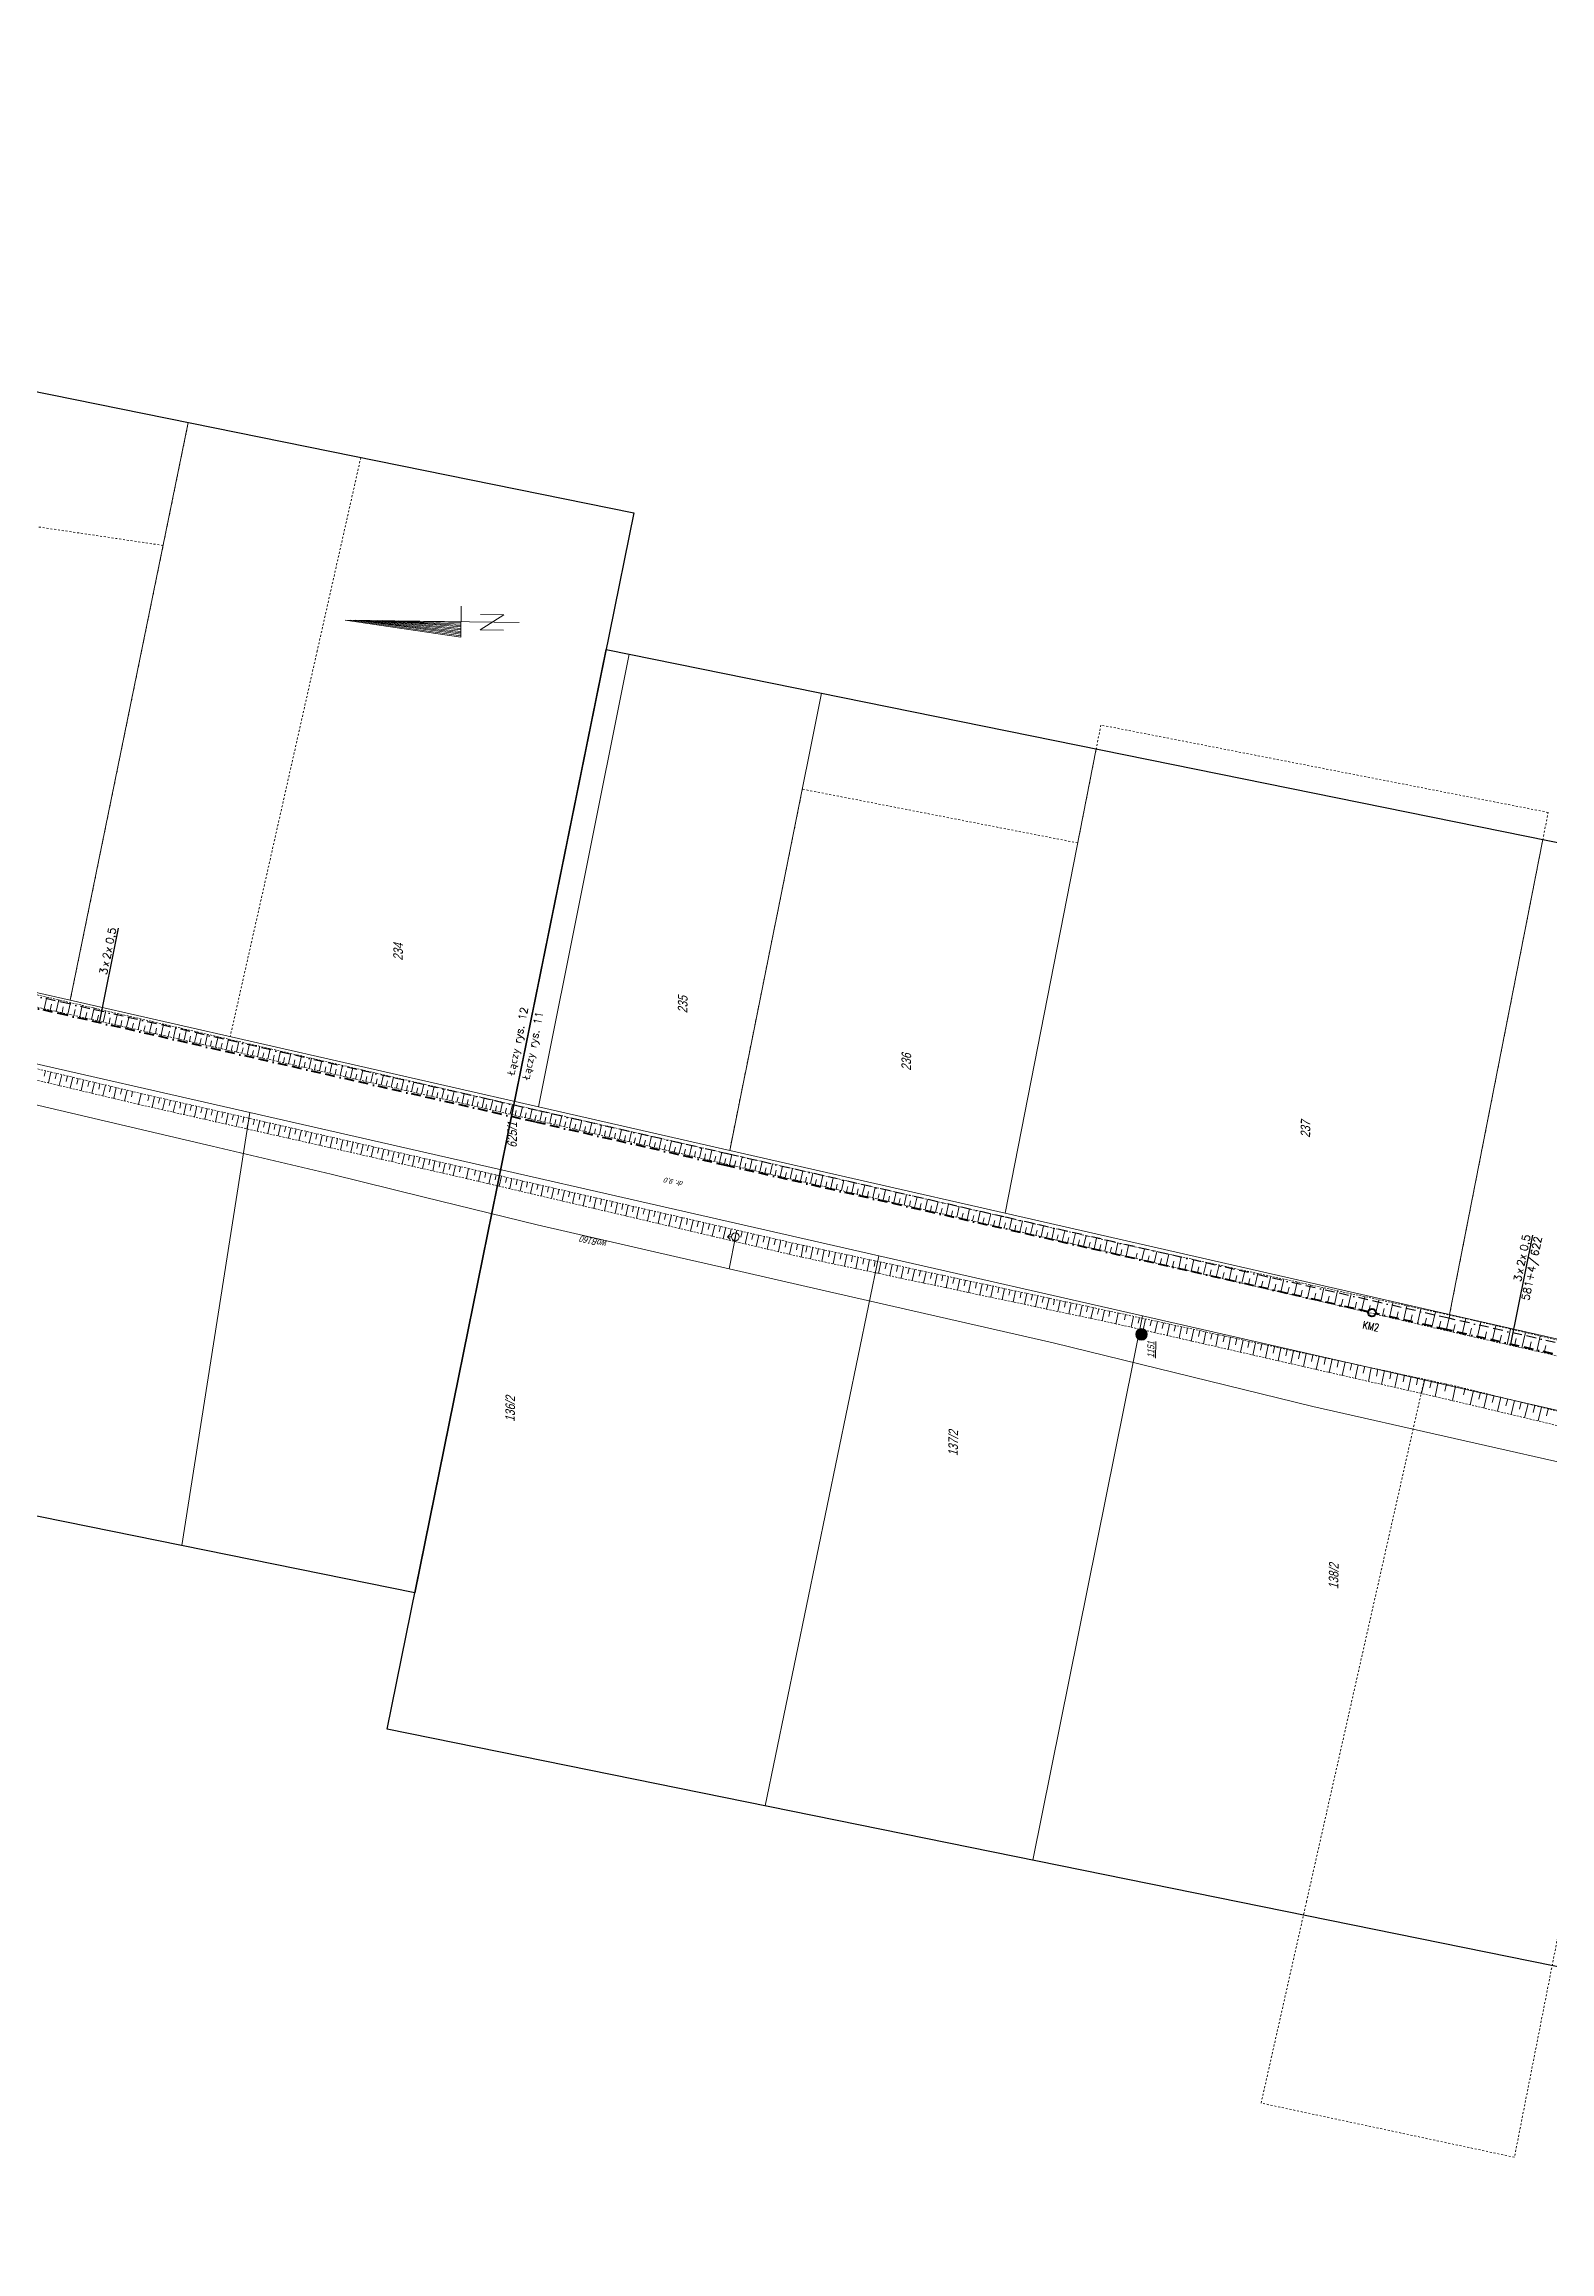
# Model space of a CAD drawing. Header units: millimetres. Extents: x 4848043 to 9699780, y 5827542 to 11659147.
# Drawn here: x 4850907 to 4851296, y 5828973 to 5829544 of the extents above; entities that cross this region are included whole.
import ezdxf
from ezdxf.enums import TextEntityAlignment as Align

# ---------------------------------------------------------------- set-up
doc = ezdxf.new("R2010")
doc.units = ezdxf.units.MM
doc.header["$MEASUREMENT"] = 0
for name, pattern in [('0', [0]), ('BORDER', [1.75, 0.5, -0.25, 0.5, -0.25, 0, -0.25]), ('GUZ', [1, 0.5, -0.5]), ('UPW', [0]), ('WSQ', [0.85, 0.5, -0.35])]:
    doc.linetypes.add(name, pattern=pattern)
doc.layers.get('0').update_dxf_attribs({"lineweight": 18})
for name, color, linetype in [('czerwona', 1, 'Continuous'), ('NR-RYS @ 1', 7, 'Continuous'), ('OPIS_RURY', 6, 'Continuous'), ('TES opisy kabli abon.', 30, 'Continuous'), ('TES opisy kabli rozdz.', 30, 'Continuous')]:
    doc.layers.add(name, color=color, linetype=linetype)
for name, color, linetype, lineweight in [('EDZPD_L_0', 251, '0', 18), ('EDZTD_T_0', 7, '0', 25), ('EUZOU_T_2', 7, '0', 18), ('EUZPU_L_4', 251, 'GUZ', 18), ('SZNPS_T_0', 7, '0', 18), ('TEL kable doziemne proj.', 32, 'BORDER', 30), ('TES kable doziemne proj.', 4, 'BORDER', 40), ('TES złącza projektowane', 4, 'Continuous', 40), ('UWWOO_T_0', 251, '0', 18), ('UWWPA_T_0', 251, '0', 18), ('UWWPO_L_0', 162, 'UPW', 18), ('WUKPS_L_1', 251, '0', 18), ('WUKPS_L_2', 251, '0', 18)]:
    doc.layers.add(name, color=color, linetype=linetype, lineweight=lineweight)
doc.layers.add('RYS layout', color=7, linetype='Continuous', lineweight=30, plot=False)
doc.styles.add('ROMANS', font='simplex.shx')
doc.styles.add('SIMPLEX', font='simplex.shx', dxfattribs={"width": 0.8, "height": 1.5})
doc.styles.get("Standard").update_dxf_attribs({"font": 'txt', "width": 0.8, "oblique": 15})

# ---------------------------------------------------------------- blocks, each defined once
blk = doc.blocks.new('OSP')
at = {"color": 0}
for radius in [0.75, 0.045]:
    blk.add_circle((0, 0), radius, dxfattribs=at)
blk = doc.blocks.new('HYP')
at = {"color": 0}
for p, q in [((0, 1), (-0.35355, 0.64645)), ((0, 0.5), (0, 1)), ((0, 1), (0.35355, 0.64645))]:
    blk.add_line(p, q, dxfattribs=at)
blk.add_circle((0, 0), 0.5, dxfattribs=at)
blk = doc.blocks.new('TE_SLAP')
blk.add_circle((0, 0), 0.5)
blk = doc.blocks.new('KIER_PLN2')
for p, q in [((0.34, 24.46), (-1.66, -5.54)), ((0.34, 24.46), (-1.66, -5.54)), ((0.34, 23.09), (-1.47, -5.54)), ((0.34, -20.54), (0.34, 24.46)), ((0.34, 21.71), (-1.28, -5.54)), ((0.34, 20.34), (-1.09, -5.54)), ((0.34, 18.96), (-0.9, -5.54)), ((0.34, 17.59), (-0.71, -5.54)), ((0.34, 16.21), (-0.52, -5.54)), ((0.34, 14.84), (-0.33, -5.54)), ((0.34, 13.46), (-0.14, -5.54)), ((0.34, 12.09), (0.05, -5.54)), ((0.34, 10.71), (0.24, -5.54)), ((-1.66, -5.54), (2.34, -5.54)), ((-0.66, -16.54), (-0.66, -10.54)), ((-0.66, -10.54), (1.34, -16.54)), ((1.34, -16.54), (1.34, -10.54))]:
    blk.add_line(p, q)
blk = doc.blocks.new('KB-IWP')
at = {"style": 'SIMPLEX'}
for p in [(-1.22, 0.25), (0.64, 0.25)]:
    blk.add_text('x', height=1, dxfattribs=at).set_placement(p, align=Align.RIGHT)
at = {"style": 'SIMPLEX', "flags": 1}
blk.add_attdef('TYP-KAB', text='', height=0.5, dxfattribs=at).set_placement((-6.02, 0.25), align=Align.RIGHT)
at = {"style": 'SIMPLEX'}
for tag, p in [('POJ-KAB', (-2.13, 0.25)), ('DL-KAB', (-0.62, -1.25))]:
    blk.add_attdef(tag, text='', height=1, dxfattribs=at).set_placement(p, align=Align.RIGHT)
for tag, p in [('KONS-KAB', (-0.52, 0.25)), ('SR-ZYL', (2.12, 0.25)), ('SEP', (-0.02, -1.25))]:
    blk.add_attdef(tag, text='', height=1, dxfattribs=at).set_placement(p, align=Align.CENTER)
at = {"style": 'SIMPLEX', "flags": 1}
blk.add_attdef('REJ-SZAF', (6.39, 0.25), '', height=0.5, dxfattribs=at)
at = {"style": 'SIMPLEX'}
blk.add_attdef('DL-MON', (0.7, -1.25), '', height=1, dxfattribs=at)

msp = doc.modelspace()

# ---------------------------------------------------------------- linework, layer by layer
at = {"layer": 'czerwona', "linetype": 'ByBlock', "const_width": 1.41}
msp.add_lwpolyline([(4851190.53, 5829209.59, 1), (4851190.56, 5829211.18, 1)], format="xyb", close=True, dxfattribs=at)
at = {"layer": 'EDZPD_L_0', "linetype": '0'}
for p, q in [((4850943.92, 5829446.24), (4850913.38, 5829296.83)), ((4851058, 5829386.37), (4851034.53, 5829269.24)), ((4851107.79, 5829376.27), (4851083.99, 5829257.98)), ((4851178.82, 5829361.86), (4851155.28, 5829241.74)), ((4851294.37, 5829338.43), (4851270.25, 5829215.55)), ((4850913.38, 5829296.83), (4850781.72, 5829326.82)), ((4851034.53, 5829269.24), (4850913.38, 5829296.83)), ((4850959.85, 5829267.77), (4850846.81, 5829293.52)), ((4850942.26, 5829155.77), (4850959.85, 5829267.77)), ((4851122.59, 5829230.72), (4850959.85, 5829267.77)), ((4851083.99, 5829257.98), (4851034.53, 5829269.24)), ((4851155.28, 5829241.74), (4851083.99, 5829257.98)), ((4851270.25, 5829215.55), (4851155.28, 5829241.74)), ((4851122.59, 5829230.72), (4851093.18, 5829088.43)), ((4851190.81, 5829215.18), (4851122.59, 5829230.72)), ((4851162.41, 5829074.39), (4851190.81, 5829215.18)), ((4851323.91, 5829184.88), (4851190.81, 5829215.18)), ((4851361.87, 5829194.69), (4851270.25, 5829215.55))]:
    msp.add_line(p, q, dxfattribs=at)
at = {"layer": 'EUZPU_L_4', "linetype": 'GUZ'}
for p, q in [((4850937.42, 5829414.46), (4850943.92, 5829446.24)), ((4850988.56, 5829437.19), (4850977.28, 5829387.22)), ((4850937.42, 5829414.46), (4850902.85, 5829419.58)), ((4850913.38, 5829296.83), (4850937.42, 5829414.46)), ((4850977.28, 5829387.22), (4850954.76, 5829287.41)), ((4851180.03, 5829368), (4851174.05, 5829337.52)), ((4851295.75, 5829345.41), (4851180.03, 5829368)), ((4851102.79, 5829351.42), (4851097.76, 5829326.4)), ((4851174.05, 5829337.52), (4851102.79, 5829351.42)), ((4851270.25, 5829215.55), (4851295.75, 5829345.41)), ((4851083.99, 5829257.98), (4851097.76, 5829326.4)), ((4851233.21, 5829063.6), (4851263.68, 5829198.6)), ((4851323.91, 5829184.88), (4851287.02, 5828997.55)), ((4851221.48, 5829011.56), (4851233.21, 5829063.6)), ((4851287.02, 5828997.55), (4851221.48, 5829011.56))]:
    msp.add_line(p, q, dxfattribs=at)
at = {"layer": 'RYS layout'}
for points in [[(4851002.54, 5829143.55), (4850404.72, 5829264.81), (4850461.37, 5829544.12), (4851059.2, 5829422.86)], [(4851593.21, 5828987.01), (4850995.39, 5829108.27), (4851052.04, 5829387.58), (4851649.87, 5829266.32)]]:
    msp.add_lwpolyline(points, close=True, dxfattribs=at)
at = {"layer": 'TEL kable doziemne proj.', "ltscale": 5}
msp.add_lwpolyline([(4852314.83, 5828977.65), (4852314.61, 5828976.68), (4852274.62, 5828985.78), (4852260.93, 5828988.91), (4851861.73, 5829079.83), (4851678.55, 5829121.54), (4851616.77, 5829135.61), (4851588.7, 5829141.99), (4851504.91, 5829161.07), (4851442.51, 5829175.29), (4851380.15, 5829189.5), (4851361.65, 5829193.71), (4851270.02, 5829214.57), (4851155.05, 5829240.77), (4851083.77, 5829257), (4851034.31, 5829268.27), (4850913.16, 5829295.85), (4850781.49, 5829325.85)], dxfattribs=at)
at = {"layer": 'TES kable doziemne proj.', "ltscale": 5}
for points in [[(4851249.18, 5829216.24), (4851154.39, 5829237.84), (4851083.11, 5829254.08), (4851033.64, 5829265.34), (4850912.49, 5829292.93), (4850880.58, 5829300.2), (4850875.45, 5829299.32), (4850780.38, 5829320.97), (4850746.58, 5829328.66), (4850703.1, 5829338.56), (4850468.54, 5829391.99), (4850454.73, 5829395.13), (4850449.6, 5829394.25), (4850441.76, 5829396.03), (4850428.31, 5829399.1), (4850423.19, 5829398.22), (4850386.41, 5829406.59), (4850381.27, 5829405.71), (4850363.48, 5829409.76), (4850336.18, 5829415.96), (4850135.32, 5829461.71), (4850132.2, 5829473.69)], [(4852317.75, 5828976.99), (4852316.86, 5828973.09), (4852273.95, 5828982.86), (4852260.27, 5828985.98), (4851861.07, 5829076.9), (4851677.88, 5829118.62), (4851616.1, 5829132.68), (4851588.04, 5829139.07), (4851504.24, 5829158.14), (4851441.84, 5829172.36), (4851379.49, 5829186.58), (4851360.98, 5829190.79), (4851269.36, 5829211.65), (4851251.13, 5829215.8)]]:
    msp.add_lwpolyline(points, dxfattribs=at)
at = {"layer": 'TES opisy kabli rozdz.'}
for p, q in [((4850925.82, 5829315.48), (4850920.86, 5829291.02)), ((4851291.71, 5829236.06), (4851285.99, 5829207.86))]:
    msp.add_line(p, q, dxfattribs=at)
at = {"layer": 'UWWPO_L_0', "linetype": 'UPW'}
for p, q in [((4850922.19, 5829265.65), (4850899.36, 5829271.01)), ((4850950.13, 5829259.05), (4850922.19, 5829265.65)), ((4850980.89, 5829251.84), (4850950.13, 5829259.05)), ((4851004.95, 5829245.91), (4850980.89, 5829251.84)), ((4851034.16, 5829238.72), (4851004.95, 5829245.91)), ((4851070.94, 5829230.31), (4851034.16, 5829238.72)), ((4851085.46, 5829235.63), (4851083.89, 5829227.35)), ((4851070.94, 5829230.31), (4851083.89, 5829227.35)), ((4851106.78, 5829222.1), (4851083.89, 5829227.35)), ((4851167.72, 5829208.17), (4851106.78, 5829222.1)), ((4851234.88, 5829191.71), (4851167.72, 5829208.17)), ((4851392.83, 5829156.13), (4851234.88, 5829191.71))]:
    msp.add_line(p, q, dxfattribs=at)
at = {"layer": 'WUKPS_L_1', "linetype": '0'}
for p, q in [((4850906.66, 5829294.61), (4850907.33, 5829297.64)), ((4850908.19, 5829294.26), (4850908.52, 5829295.77)), ((4850909.73, 5829293.91), (4850910.4, 5829296.92)), ((4850911.26, 5829293.57), (4850911.59, 5829295.08)), ((4850912.78, 5829293.24), (4850913.45, 5829296.23)), ((4850914.31, 5829292.89), (4850914.64, 5829294.39)), ((4850915.84, 5829292.54), (4850916.5, 5829295.51)), ((4850918.87, 5829291.87), (4850919.55, 5829294.82)), ((4850921.9, 5829291.18), (4850922.57, 5829294.1)), ((4850917.36, 5829292.2), (4850917.69, 5829293.69)), ((4850920.39, 5829291.52), (4850920.73, 5829293)), ((4850923.42, 5829290.85), (4850923.74, 5829292.3)), ((4850924.93, 5829290.5), (4850925.58, 5829293.41)), ((4850926.44, 5829290.17), (4850926.75, 5829291.61)), ((4850927.94, 5829289.83), (4850928.59, 5829292.72)), ((4850929.43, 5829289.5), (4850929.76, 5829290.93)), ((4850930.95, 5829289.15), (4850931.58, 5829292.02)), ((4850932.44, 5829288.83), (4850932.75, 5829290.24)), ((4850933.93, 5829288.48), (4850934.57, 5829291.33)), ((4850935.41, 5829288.15), (4850935.73, 5829289.57)), ((4850936.9, 5829287.83), (4850937.53, 5829290.64)), ((4850938.72, 5829287.41), (4850939.04, 5829288.81)), ((4850940.09, 5829287.09), (4850940.72, 5829289.9)), ((4850941.47, 5829286.79), (4850941.77, 5829288.18)), ((4850942.82, 5829286.48), (4850943.45, 5829289.27)), ((4850945.55, 5829285.85), (4850946.18, 5829288.64)), ((4850944.2, 5829286.18), (4850944.5, 5829287.57)), ((4850946.92, 5829285.55), (4850947.23, 5829286.94)), ((4850948.28, 5829285.24), (4850948.91, 5829288.01)), ((4850949.63, 5829284.94), (4850949.96, 5829286.31)), ((4850950.99, 5829284.64), (4850951.62, 5829287.4)), ((4850952.34, 5829284.31), (4850952.67, 5829285.71)), ((4850953.7, 5829284.01), (4850954.33, 5829286.78)), ((4850955.05, 5829283.7), (4850955.38, 5829285.08)), ((4850956.41, 5829283.4), (4850957.04, 5829286.15)), ((4850957.76, 5829283.09), (4850958.09, 5829284.47)), ((4850959.12, 5829282.79), (4850959.75, 5829285.52)), ((4850960.47, 5829282.49), (4850960.78, 5829283.84)), ((4850961.81, 5829282.18), (4850962.44, 5829284.91)), ((4850963.16, 5829281.88), (4850963.47, 5829283.23)), ((4850964.52, 5829281.57), (4850965.13, 5829284.28)), ((4850965.85, 5829281.27), (4850966.16, 5829282.62)), ((4850967.21, 5829280.96), (4850967.81, 5829283.67)), ((4850969.88, 5829280.36), (4850970.48, 5829283.05)), ((4850972.57, 5829279.75), (4850973.17, 5829282.44)), ((4850906.97, 5829278.58), (4850906.65, 5829277.17)), ((4850908.39, 5829278.23), (4850907.72, 5829275.43)), ((4850909.8, 5829277.91), (4850909.48, 5829276.49)), ((4850911.22, 5829277.56), (4850910.55, 5829274.76)), ((4850912.63, 5829277.24), (4850912.29, 5829275.82)), ((4850914.03, 5829276.89), (4850913.35, 5829274.09)), ((4850968.54, 5829280.66), (4850968.84, 5829282)), ((4850971.21, 5829280.05), (4850971.51, 5829281.39)), ((4850973.9, 5829279.45), (4850974.2, 5829280.78)), ((4850975.23, 5829279.14), (4850975.84, 5829281.81)), ((4850976.57, 5829278.84), (4850976.87, 5829280.17)), ((4850977.9, 5829278.53), (4850978.51, 5829281.2)), ((4850979.24, 5829278.23), (4850979.52, 5829279.56)), ((4850980.55, 5829277.93), (4850981.16, 5829280.6)), ((4850981.89, 5829277.62), (4850982.19, 5829278.96)), ((4850983.22, 5829277.32), (4850983.81, 5829279.97)), ((4850984.54, 5829277.03), (4850984.84, 5829278.35)), ((4850985.87, 5829276.73), (4850986.46, 5829279.36)), ((4850987.19, 5829276.43), (4850987.49, 5829277.74)), ((4850988.52, 5829276.12), (4850989.11, 5829278.75)), ((4850989.84, 5829275.82), (4850990.14, 5829277.13)), ((4850991.17, 5829275.54), (4850991.76, 5829278.15)), ((4850993.8, 5829274.93), (4850994.39, 5829277.54)), ((4850996.43, 5829274.34), (4850997.02, 5829276.93)), ((4850915.44, 5829276.57), (4850915.11, 5829275.15)), ((4850916.85, 5829276.22), (4850916.18, 5829273.41)), ((4850918.27, 5829275.9), (4850917.92, 5829274.48)), ((4850919.66, 5829275.55), (4850918.99, 5829272.74)), ((4850921.08, 5829275.23), (4850920.75, 5829273.81)), ((4850922.49, 5829274.88), (4850921.82, 5829272.07)), ((4850923.88, 5829274.56), (4850923.56, 5829273.16)), ((4850925.3, 5829274.23), (4850924.63, 5829271.42)), ((4850926.71, 5829273.89), (4850926.37, 5829272.49)), ((4850928.13, 5829273.56), (4850927.46, 5829270.75)), ((4850929.52, 5829273.22), (4850929.2, 5829271.82)), ((4850931.71, 5829272.7), (4850931.06, 5829269.89)), ((4850933.8, 5829272.22), (4850933.48, 5829270.81)), ((4850935.18, 5829271.9), (4850934.55, 5829269.11)), ((4850936.55, 5829271.59), (4850936.23, 5829270.2)), ((4850937.93, 5829271.27), (4850937.28, 5829268.48)), ((4850939.28, 5829270.96), (4850938.98, 5829269.57)), ((4850992.49, 5829275.23), (4850992.77, 5829276.53)), ((4850995.12, 5829274.63), (4850995.42, 5829275.94)), ((4850997.75, 5829274.04), (4850998.05, 5829275.33)), ((4850999.06, 5829273.74), (4850999.65, 5829276.33)), ((4851000.38, 5829273.43), (4851000.66, 5829274.73)), ((4851001.69, 5829273.15), (4851002.28, 5829275.72)), ((4851002.99, 5829272.85), (4851003.29, 5829274.14)), ((4851004.3, 5829272.54), (4851004.89, 5829275.13)), ((4851005.62, 5829272.26), (4851005.9, 5829273.53)), ((4851006.91, 5829271.95), (4851007.5, 5829274.52)), ((4851008.23, 5829271.67), (4851008.51, 5829272.95)), ((4851009.52, 5829271.37), (4851010.11, 5829273.92)), ((4851010.84, 5829271.06), (4851011.12, 5829272.34)), ((4851012.13, 5829270.78), (4851012.72, 5829273.31)), ((4851013.43, 5829270.48), (4851013.73, 5829271.75)), ((4851014.74, 5829270.19), (4851015.31, 5829272.73)), ((4851016.04, 5829269.89), (4851016.32, 5829271.17)), ((4851017.33, 5829269.61), (4851017.9, 5829272.12)), ((4851019.92, 5829269.02), (4851020.49, 5829271.53)), ((4851022.11, 5829268.52), (4851022.68, 5829271.03)), ((4850940.66, 5829270.64), (4850940.01, 5829267.87)), ((4850942.01, 5829270.33), (4850941.71, 5829268.94)), ((4850943.39, 5829270.03), (4850942.76, 5829267.24)), ((4850944.74, 5829269.7), (4850944.44, 5829268.33)), ((4850946.12, 5829269.4), (4850945.49, 5829266.63)), ((4850947.47, 5829269.08), (4850947.17, 5829267.7)), ((4850948.83, 5829268.77), (4850948.2, 5829266.02)), ((4850950.2, 5829268.47), (4850949.88, 5829267.09)), ((4850951.55, 5829268.14), (4850950.93, 5829265.39)), ((4850952.91, 5829267.84), (4850952.6, 5829266.46)), ((4850954.26, 5829267.53), (4850953.64, 5829264.78)), ((4850955.62, 5829267.21), (4850955.31, 5829265.85)), ((4850956.97, 5829266.91), (4850956.34, 5829264.18)), ((4850958.33, 5829266.6), (4850958.02, 5829265.23)), ((4850959.68, 5829266.28), (4850959.05, 5829263.55)), ((4850961.04, 5829265.97), (4850960.73, 5829264.62)), ((4850962.39, 5829265.67), (4850961.76, 5829262.94)), ((4850963.75, 5829265.36), (4850963.42, 5829263.99)), ((4851018.63, 5829269.31), (4851018.91, 5829270.56)), ((4851020.9, 5829268.78), (4851021.08, 5829269.86)), ((4851023.39, 5829268.22), (4851023.67, 5829269.48)), ((4851024.66, 5829267.94), (4851025.23, 5829270.45)), ((4851025.94, 5829267.63), (4851026.22, 5829268.89)), ((4851027.21, 5829267.33), (4851027.78, 5829269.86)), ((4851028.49, 5829267.05), (4851028.77, 5829268.3)), ((4851029.76, 5829266.75), (4851030.35, 5829269.28)), ((4851031.04, 5829266.46), (4851031.32, 5829267.72)), ((4851032.31, 5829266.16), (4851032.9, 5829268.69)), ((4851033.59, 5829265.86), (4851033.89, 5829267.13)), ((4851034.88, 5829265.57), (4851035.47, 5829268.1)), ((4851036.16, 5829265.27), (4851036.44, 5829266.55)), ((4851037.43, 5829264.99), (4851038.02, 5829267.52)), ((4851038.73, 5829264.69), (4851039.01, 5829265.96)), ((4851040, 5829264.38), (4851040.59, 5829266.93)), ((4851041.28, 5829264.1), (4851041.58, 5829265.37)), ((4851042.57, 5829263.8), (4851043.16, 5829266.35)), ((4851045.14, 5829263.21), (4851045.73, 5829265.76)), ((4850965.08, 5829265.04), (4850964.47, 5829262.33)), ((4850966.44, 5829264.74), (4850966.13, 5829263.38)), ((4850967.79, 5829264.43), (4850967.16, 5829261.72)), ((4850969.13, 5829264.13), (4850968.82, 5829262.77)), ((4850970.48, 5829263.8), (4850969.85, 5829261.11)), ((4850971.82, 5829263.5), (4850971.51, 5829262.17)), ((4850973.17, 5829263.2), (4850972.54, 5829260.51)), ((4850974.5, 5829262.89), (4850974.2, 5829261.54)), ((4850975.86, 5829262.59), (4850975.23, 5829259.9)), ((4850977.19, 5829262.26), (4850976.89, 5829260.93)), ((4850978.53, 5829261.96), (4850977.92, 5829259.29)), ((4850979.86, 5829261.66), (4850979.56, 5829260.32)), ((4850981.2, 5829261.35), (4850980.59, 5829258.68)), ((4850982.55, 5829261.05), (4850982.23, 5829259.71)), ((4850983.89, 5829260.74), (4850983.26, 5829258.07)), ((4850985.22, 5829260.44), (4850984.92, 5829259.11)), ((4850986.56, 5829260.14), (4850985.95, 5829257.49)), ((4850987.87, 5829259.83), (4850987.57, 5829258.5)), ((4850989.21, 5829259.51), (4850988.6, 5829256.88)), ((4851043.85, 5829263.49), (4851044.15, 5829264.77)), ((4851046.42, 5829262.91), (4851046.72, 5829264.18)), ((4851047.71, 5829262.63), (4851048.3, 5829265.18)), ((4851049.01, 5829262.32), (4851049.29, 5829263.6)), ((4851050.28, 5829262.02), (4851050.87, 5829264.59)), ((4851051.58, 5829261.72), (4851051.86, 5829263.01)), ((4851052.85, 5829261.43), (4851053.46, 5829264)), ((4851054.15, 5829261.13), (4851054.45, 5829262.42)), ((4851055.44, 5829260.83), (4851056.03, 5829263.4)), ((4851056.74, 5829260.54), (4851057.02, 5829261.82)), ((4851058.03, 5829260.24), (4851058.62, 5829262.81)), ((4851059.31, 5829259.94), (4851059.61, 5829261.23)), ((4851060.6, 5829259.65), (4851061.21, 5829262.22)), ((4851061.9, 5829259.35), (4851062.2, 5829260.65)), ((4851063.19, 5829259.05), (4851063.8, 5829261.64)), ((4851064.49, 5829258.75), (4851064.79, 5829260.04)), ((4851065.78, 5829258.46), (4851066.39, 5829261.05)), ((4851068.37, 5829257.86), (4851068.98, 5829260.45)), ((4851070.96, 5829257.25), (4851071.57, 5829259.86)), ((4850990.54, 5829259.2), (4850990.24, 5829257.89)), ((4850991.88, 5829258.9), (4850991.27, 5829256.27)), ((4850993.21, 5829258.6), (4850992.91, 5829257.28)), ((4850994.53, 5829258.29), (4850993.92, 5829255.66)), ((4850995.86, 5829257.99), (4850995.56, 5829256.68)), ((4850997.18, 5829257.69), (4850996.59, 5829255.08)), ((4850998.51, 5829257.38), (4850998.21, 5829256.09)), ((4850999.82, 5829257.08), (4850999.24, 5829254.47)), ((4851001.16, 5829256.78), (4851000.86, 5829255.48)), ((4851002.47, 5829256.47), (4851001.89, 5829253.88)), ((4851003.81, 5829256.17), (4851003.51, 5829254.87)), ((4851005.12, 5829255.86), (4851004.52, 5829253.27)), ((4851006.44, 5829255.56), (4851006.14, 5829254.27)), ((4851007.75, 5829255.28), (4851007.17, 5829252.69)), ((4851009.07, 5829254.97), (4851008.79, 5829253.68)), ((4851010.4, 5829254.67), (4851009.8, 5829252.08)), ((4851011.72, 5829254.37), (4851011.42, 5829253.07)), ((4851013.03, 5829254.06), (4851012.43, 5829251.49)), ((4851067.07, 5829258.16), (4851067.38, 5829259.45)), ((4851069.66, 5829257.55), (4851069.97, 5829258.85)), ((4851072.25, 5829256.97), (4851072.56, 5829258.26)), ((4851073.57, 5829256.66), (4851074.16, 5829259.27)), ((4851074.86, 5829256.36), (4851075.17, 5829257.67)), ((4851076.16, 5829256.06), (4851076.77, 5829258.67)), ((4851077.45, 5829255.75), (4851077.76, 5829257.07)), ((4851078.77, 5829255.47), (4851079.36, 5829258.08)), ((4851080.06, 5829255.17), (4851080.37, 5829256.48)), ((4851081.36, 5829254.86), (4851081.97, 5829257.49)), ((4851082.67, 5829254.56), (4851082.98, 5829255.87)), ((4851083.97, 5829254.26), (4851084.58, 5829256.89)), ((4851085.26, 5829253.95), (4851085.57, 5829255.27)), ((4851086.58, 5829253.67), (4851087.18, 5829256.3)), ((4851087.87, 5829253.37), (4851088.18, 5829254.68)), ((4851089.19, 5829253.06), (4851089.79, 5829255.69)), ((4851090.5, 5829252.76), (4851090.81, 5829254.07)), ((4851091.8, 5829252.46), (4851092.4, 5829255.11)), ((4851094.43, 5829251.85), (4851095.03, 5829254.5)), ((4851097.04, 5829251.24), (4851097.64, 5829253.89)), ((4851014.35, 5829253.76), (4851014.05, 5829252.48)), ((4851016.42, 5829253.28), (4851015.91, 5829250.69)), ((4851018.25, 5829252.87), (4851017.95, 5829251.57)), ((4851019.59, 5829252.57), (4851019, 5829249.98)), ((4851020.94, 5829252.24), (4851020.64, 5829250.95)), ((4851022.28, 5829251.94), (4851021.69, 5829249.35)), ((4851023.61, 5829251.63), (4851023.33, 5829250.34)), ((4851024.97, 5829251.33), (4851024.36, 5829248.72)), ((4851026.32, 5829251.01), (4851026.02, 5829249.71)), ((4851027.66, 5829250.7), (4851027.07, 5829248.09)), ((4851029.01, 5829250.4), (4851028.71, 5829249.08)), ((4851030.37, 5829250.09), (4851029.76, 5829247.46)), ((4851031.72, 5829249.77), (4851031.42, 5829248.45)), ((4851033.07, 5829249.46), (4851032.47, 5829246.81)), ((4851034.43, 5829249.16), (4851034.13, 5829247.83)), ((4851035.78, 5829248.84), (4851035.18, 5829246.19)), ((4851037.14, 5829248.53), (4851036.83, 5829247.2)), ((4851038.51, 5829248.21), (4851037.91, 5829245.54)), ((4851093.11, 5829252.15), (4851093.42, 5829253.47)), ((4851095.72, 5829251.55), (4851096.03, 5829252.88)), ((4851098.35, 5829250.96), (4851098.65, 5829252.27)), ((4851099.67, 5829250.66), (4851100.27, 5829253.31)), ((4851100.96, 5829250.35), (4851101.26, 5829251.67)), ((4851102.28, 5829250.05), (4851102.88, 5829252.7)), ((4851103.59, 5829249.75), (4851103.89, 5829251.08)), ((4851104.91, 5829249.44), (4851105.51, 5829252.11)), ((4851106.14, 5829249.16), (4851106.44, 5829250.49)), ((4851107.48, 5829248.84), (4851108.1, 5829251.51)), ((4851108.83, 5829248.53), (4851109.13, 5829249.87)), ((4851110.18, 5829248.23), (4851110.79, 5829250.9)), ((4851111.54, 5829247.9), (4851111.84, 5829249.26)), ((4851112.89, 5829247.6), (4851113.5, 5829250.27)), ((4851114.23, 5829247.3), (4851114.55, 5829248.63)), ((4851115.58, 5829246.97), (4851116.21, 5829249.66)), ((4851118.29, 5829246.36), (4851118.92, 5829249.03)), ((4851121, 5829245.73), (4851121.61, 5829248.42)), ((4851039.87, 5829247.9), (4851039.56, 5829246.57)), ((4851041.24, 5829247.6), (4851040.61, 5829244.91)), ((4851042.6, 5829247.27), (4851042.29, 5829245.94)), ((4851043.97, 5829246.97), (4851043.36, 5829244.26)), ((4851045.35, 5829246.64), (4851045.04, 5829245.29)), ((4851046.72, 5829246.34), (4851046.09, 5829243.63)), ((4851048.1, 5829246.02), (4851047.77, 5829244.66)), ((4851049.47, 5829245.71), (4851048.84, 5829242.98)), ((4851050.84, 5829245.39), (4851050.54, 5829244.03)), ((4851052.22, 5829245.06), (4851051.59, 5829242.33)), ((4851053.61, 5829244.76), (4851053.29, 5829243.38)), ((4851054.99, 5829244.43), (4851054.36, 5829241.68)), ((4851056.36, 5829244.13), (4851056.06, 5829242.73)), ((4851057.76, 5829243.8), (4851057.13, 5829241.03)), ((4851059.15, 5829243.48), (4851058.83, 5829242.1)), ((4851060.53, 5829243.17), (4851059.9, 5829240.38)), ((4851061.92, 5829242.85), (4851061.6, 5829241.45)), ((4851063.32, 5829242.52), (4851062.69, 5829239.73)), ((4851116.94, 5829246.67), (4851117.24, 5829248)), ((4851119.65, 5829246.04), (4851119.95, 5829247.39)), ((4851122.36, 5829245.41), (4851122.66, 5829246.76)), ((4851123.71, 5829245.11), (4851124.32, 5829247.8)), ((4851125.07, 5829244.8), (4851125.37, 5829246.14)), ((4851126.42, 5829244.48), (4851127.05, 5829247.17)), ((4851127.78, 5829244.17), (4851128.08, 5829245.51)), ((4851129.13, 5829243.85), (4851129.76, 5829246.56)), ((4851130.48, 5829243.54), (4851130.81, 5829244.9)), ((4851131.84, 5829243.22), (4851132.47, 5829245.93)), ((4851133.19, 5829242.92), (4851133.52, 5829244.27)), ((4851134.57, 5829242.61), (4851135.18, 5829245.32)), ((4851135.92, 5829242.29), (4851136.23, 5829243.64)), ((4851137.28, 5829241.98), (4851137.91, 5829244.69)), ((4851138.63, 5829241.66), (4851138.96, 5829243.01)), ((4851140.01, 5829241.35), (4851140.64, 5829244.06)), ((4851141.36, 5829241.03), (4851141.67, 5829242.38)), ((4851142.72, 5829240.73), (4851143.34, 5829243.43)), ((4851145.45, 5829240.1), (4851146.07, 5829242.83)), ((4851064.71, 5829242.2), (4851064.38, 5829240.8)), ((4851066.1, 5829241.89), (4851065.45, 5829239.08)), ((4851067.5, 5829241.57), (4851067.17, 5829240.15)), ((4851068.91, 5829241.24), (4851068.26, 5829238.41)), ((4851070.31, 5829240.92), (4851069.98, 5829239.5)), ((4851071.7, 5829240.59), (4851071.05, 5829237.76)), ((4851073.12, 5829240.29), (4851072.79, 5829238.85)), ((4851074.51, 5829239.96), (4851073.86, 5829237.11)), ((4851075.93, 5829239.64), (4851075.6, 5829238.2)), ((4851077.34, 5829239.31), (4851076.69, 5829236.44)), ((4851078.75, 5829238.99), (4851078.43, 5829237.55)), ((4851080.17, 5829238.66), (4851079.5, 5829235.79)), ((4851081.58, 5829238.34), (4851081.24, 5829236.9)), ((4851083, 5829238.01), (4851082.33, 5829235.12)), ((4851084.41, 5829237.69), (4851084.09, 5829236.23)), ((4851085.83, 5829237.36), (4851085.17, 5829234.45)), ((4851087.26, 5829237.04), (4851086.92, 5829235.58)), ((4851088.68, 5829236.71), (4851088, 5829233.78)), ((4851144.09, 5829240.4), (4851144.39, 5829241.78)), ((4851146.82, 5829239.77), (4851147.12, 5829241.15)), ((4851148.17, 5829239.47), (4851148.8, 5829242.2)), ((4851149.53, 5829239.14), (4851149.85, 5829240.52)), ((4851150.9, 5829238.84), (4851151.53, 5829241.57)), ((4851152.26, 5829238.52), (4851152.58, 5829239.89)), ((4851153.63, 5829238.21), (4851154.26, 5829240.94)), ((4851155.01, 5829237.89), (4851155.31, 5829239.26)), ((4851156.36, 5829237.58), (4851156.99, 5829240.31)), ((4851157.74, 5829237.26), (4851158.04, 5829238.63)), ((4851159.09, 5829236.95), (4851159.74, 5829239.68)), ((4851160.47, 5829236.63), (4851160.79, 5829238)), ((4851161.84, 5829236.32), (4851162.47, 5829239.07)), ((4851163.19, 5829236), (4851163.52, 5829237.37)), ((4851164.57, 5829235.69), (4851165.2, 5829238.44)), ((4851165.94, 5829235.37), (4851166.27, 5829236.74)), ((4851167.32, 5829235.05), (4851167.95, 5829237.81)), ((4851170.05, 5829234.42), (4851170.7, 5829237.19)), ((4851090.11, 5829236.38), (4851089.76, 5829234.93)), ((4851091.52, 5829236.06), (4851090.85, 5829233.13)), ((4851092.96, 5829235.73), (4851092.63, 5829234.26)), ((4851094.39, 5829235.41), (4851093.72, 5829232.46)), ((4851095.83, 5829235.06), (4851095.48, 5829233.59)), ((4851097.26, 5829234.74), (4851096.59, 5829231.79)), ((4851098.7, 5829234.41), (4851098.35, 5829232.94)), ((4851100.13, 5829234.08), (4851099.46, 5829231.12)), ((4851101.56, 5829233.76), (4851101.24, 5829232.26)), ((4851103.02, 5829233.41), (4851102.49, 5829230.4)), ((4851103.02, 5829233.41), (4851102.49, 5829230.4)), ((4851104.02, 5829233.22), (4851103.69, 5829231.7)), ((4851105.49, 5829232.89), (4851104.86, 5829229.9)), ((4851106.96, 5829232.58), (4851106.64, 5829231.07)), ((4851108.44, 5829232.26), (4851107.81, 5829229.27)), ((4851109.91, 5829231.95), (4851109.59, 5829230.46)), ((4851111.39, 5829231.62), (4851110.74, 5829228.65)), ((4851112.84, 5829231.32), (4851112.54, 5829229.82)), ((4851114.32, 5829230.99), (4851113.68, 5829228.02)), ((4851168.67, 5829234.74), (4851169, 5829236.12)), ((4851171.42, 5829234.11), (4851171.75, 5829235.49)), ((4851172.8, 5829233.79), (4851173.43, 5829236.56)), ((4851174.17, 5829233.48), (4851174.5, 5829234.86)), ((4851175.55, 5829233.16), (4851176.18, 5829235.93)), ((4851176.92, 5829232.83), (4851177.25, 5829234.23)), ((4851178.3, 5829232.53), (4851178.92, 5829235.3)), ((4851179.67, 5829232.2), (4851179.99, 5829233.6)), ((4851181.04, 5829231.88), (4851181.67, 5829234.67)), ((4851182.42, 5829231.58), (4851182.74, 5829232.97)), ((4851183.79, 5829231.25), (4851184.44, 5829234.04)), ((4851185.17, 5829230.95), (4851185.49, 5829232.32)), ((4851186.54, 5829230.62), (4851187.19, 5829233.41)), ((4851189.07, 5829230.04), (4851189.4, 5829231.43)), ((4851190.65, 5829229.67), (4851191.3, 5829232.5)), ((4851193.79, 5829228.93), (4851194.47, 5829231.82)), ((4851196.96, 5829228.2), (4851197.65, 5829231.12)), ((4851115.79, 5829230.68), (4851115.47, 5829229.19)), ((4851117.25, 5829230.36), (4851116.61, 5829227.39)), ((4851118.72, 5829230.05), (4851118.4, 5829228.58)), ((4851120.2, 5829229.75), (4851119.54, 5829226.78)), ((4851121.65, 5829229.42), (4851121.34, 5829227.95)), ((4851123.13, 5829229.11), (4851122.47, 5829226.16)), ((4851124.58, 5829228.79), (4851124.25, 5829227.31)), ((4851126.03, 5829228.48), (4851125.4, 5829225.53)), ((4851127.51, 5829228.18), (4851127.18, 5829226.7)), ((4851128.96, 5829227.85), (4851128.33, 5829224.92)), ((4851130.42, 5829227.54), (4851130.11, 5829226.07)), ((4851131.87, 5829227.24), (4851131.24, 5829224.29)), ((4851133.33, 5829226.91), (4851133.02, 5829225.46)), ((4851134.8, 5829226.6), (4851134.17, 5829223.68)), ((4851136.26, 5829226.3), (4851135.93, 5829224.82)), ((4851137.71, 5829225.97), (4851137.08, 5829223.06)), ((4851139.17, 5829225.67), (4851138.84, 5829224.21)), ((4851140.6, 5829225.36), (4851139.99, 5829222.45)), ((4851192.22, 5829229.3), (4851192.55, 5829230.73)), ((4851195.37, 5829228.56), (4851195.71, 5829230.02)), ((4851198.55, 5829227.83), (4851198.9, 5829229.3)), ((4851200.17, 5829227.46), (4851200.84, 5829230.43)), ((4851201.76, 5829227.09), (4851202.11, 5829228.58)), ((4851203.38, 5829226.7), (4851204.09, 5829229.73)), ((4851204.99, 5829226.33), (4851205.36, 5829227.87)), ((4851206.62, 5829225.96), (4851207.34, 5829229.03)), ((4851208.26, 5829225.57), (4851208.6, 5829227.13)), ((4851209.89, 5829225.2), (4851210.61, 5829228.31)), ((4851211.52, 5829224.82), (4851211.89, 5829226.39)), ((4851213.18, 5829224.43), (4851213.91, 5829227.59)), ((4851214.83, 5829224.04), (4851215.22, 5829225.65)), ((4851216.5, 5829223.67), (4851217.24, 5829226.87)), ((4851219.85, 5829222.89), (4851220.61, 5829226.15)), ((4851223.22, 5829222.11), (4851223.98, 5829225.41)), ((4851142.06, 5829225.04), (4851141.75, 5829223.58)), ((4851143.51, 5829224.73), (4851142.9, 5829221.82)), ((4851144.97, 5829224.42), (4851144.66, 5829222.97)), ((4851146.42, 5829224.12), (4851145.79, 5829221.21)), ((4851147.85, 5829223.79), (4851147.55, 5829222.36)), ((4851149.31, 5829223.49), (4851148.7, 5829220.6)), ((4851150.76, 5829223.18), (4851150.44, 5829221.72)), ((4851152.2, 5829222.87), (4851151.59, 5829219.98)), ((4851153.65, 5829222.55), (4851153.33, 5829221.11)), ((4851155.09, 5829222.24), (4851154.48, 5829219.37)), ((4851156.54, 5829221.94), (4851156.22, 5829220.5)), ((4851157.98, 5829221.63), (4851157.37, 5829218.76)), ((4851159.41, 5829221.32), (4851159.11, 5829219.89)), ((4851160.87, 5829221), (4851160.24, 5829218.15)), ((4851162.3, 5829220.69), (4851162, 5829219.28)), ((4851163.74, 5829220.39), (4851163.13, 5829217.54)), ((4851165.17, 5829220.08), (4851164.87, 5829218.67)), ((4851166.61, 5829219.78), (4851165.99, 5829216.93)), ((4851218.18, 5829223.28), (4851218.55, 5829224.89)), ((4851221.52, 5829222.5), (4851221.91, 5829224.13)), ((4851224.91, 5829221.72), (4851225.28, 5829223.37)), ((4851226.6, 5829221.31), (4851227.38, 5829224.67)), ((4851228.3, 5829220.92), (4851228.71, 5829222.61)), ((4851230.01, 5829220.52), (4851230.81, 5829223.93)), ((4851231.74, 5829220.11), (4851232.13, 5829221.85)), ((4851233.46, 5829219.72), (4851234.26, 5829223.19)), ((4851235.19, 5829219.31), (4851235.6, 5829221.06)), ((4851236.92, 5829218.9), (4851237.74, 5829222.43)), ((4851238.67, 5829218.51), (4851239.09, 5829220.28)), ((4851240.43, 5829218.1), (4851241.25, 5829221.66)), ((4851243.95, 5829217.27), (4851244.78, 5829220.9)), ((4851247.5, 5829216.45), (4851248.35, 5829220.14)), ((4851168.04, 5829219.47), (4851167.73, 5829218.04)), ((4851169.48, 5829219.16), (4851168.86, 5829216.32)), ((4851170.91, 5829218.86), (4851170.6, 5829217.42)), ((4851172.34, 5829218.53), (4851171.73, 5829215.7)), ((4851173.78, 5829218.23), (4851173.47, 5829216.81)), ((4851175.21, 5829217.92), (4851174.6, 5829215.09)), ((4851176.65, 5829217.62), (4851176.34, 5829216.2)), ((4851178.08, 5829217.31), (4851177.47, 5829214.5)), ((4851179.5, 5829217.01), (4851179.19, 5829215.59)), ((4851180.93, 5829216.7), (4851180.32, 5829213.89)), ((4851182.37, 5829216.39), (4851182.06, 5829215)), ((4851184.54, 5829215.92), (4851183.87, 5829213.15)), ((4851186.39, 5829215.52), (4851186.15, 5829214.17)), ((4851188.49, 5829215.06), (4851187.87, 5829212.24)), ((4851190.02, 5829214.74), (4851189.71, 5829213.3)), ((4851191.55, 5829214.41), (4851190.94, 5829211.52)), ((4851193.11, 5829214.08), (4851192.8, 5829212.63)), ((4851242.18, 5829217.69), (4851242.59, 5829219.48)), ((4851245.71, 5829216.86), (4851246.14, 5829218.7)), ((4851249.27, 5829216.04), (4851249.71, 5829217.89)), ((4851251.07, 5829215.63), (4851251.93, 5829219.35)), ((4851252.86, 5829215.2), (4851253.29, 5829217.09)), ((4851254.67, 5829214.78), (4851255.54, 5829218.57)), ((4851256.48, 5829214.37), (4851256.92, 5829216.26)), ((4851258.3, 5829213.94), (4851259.18, 5829217.78)), ((4851260.13, 5829213.53), (4851260.56, 5829215.46)), ((4851261.94, 5829213.09), (4851262.85, 5829216.98)), ((4851263.79, 5829212.66), (4851264.25, 5829214.63)), ((4851265.63, 5829212.23), (4851266.56, 5829216.19)), ((4851269.35, 5829211.38), (4851270.28, 5829215.38)), ((4851273.48, 5829210.41), (4851274.49, 5829214.47)), ((4851194.66, 5829213.73), (4851194.03, 5829210.83)), ((4851196.22, 5829213.41), (4851195.89, 5829211.93)), ((4851197.77, 5829213.06), (4851197.14, 5829210.11)), ((4851199.33, 5829212.73), (4851199.02, 5829211.24)), ((4851200.9, 5829212.38), (4851200.25, 5829209.39)), ((4851202.47, 5829212.05), (4851202.15, 5829210.54)), ((4851204.05, 5829211.71), (4851203.39, 5829208.68)), ((4851205.62, 5829211.36), (4851205.29, 5829209.84)), ((4851207.22, 5829211.03), (4851206.56, 5829207.96)), ((4851208.81, 5829210.68), (4851208.46, 5829209.15)), ((4851210.4, 5829210.33), (4851209.73, 5829207.24)), ((4851212, 5829209.98), (4851211.65, 5829208.43)), ((4851213.59, 5829209.64), (4851212.92, 5829206.51)), ((4851215.21, 5829209.29), (4851214.86, 5829207.71)), ((4851216.82, 5829208.94), (4851216.12, 5829205.79)), ((4851218.43, 5829208.59), (4851218.09, 5829207)), ((4851220.05, 5829208.24), (4851219.35, 5829205.05)), ((4851267.48, 5829211.81), (4851267.95, 5829213.79)), ((4851271.2, 5829210.95), (4851271.68, 5829212.96)), ((4851275.43, 5829209.97), (4851275.9, 5829212)), ((4851277.38, 5829209.52), (4851278.29, 5829213.58)), ((4851279.33, 5829209.08), (4851279.79, 5829211.09)), ((4851281.27, 5829208.65), (4851282.18, 5829212.67)), ((4851283.2, 5829208.21), (4851283.65, 5829210.21)), ((4851285.13, 5829207.78), (4851286.02, 5829211.76)), ((4851287.04, 5829207.34), (4851287.5, 5829209.32)), ((4851288.98, 5829206.91), (4851289.87, 5829210.85)), ((4851290.89, 5829206.48), (4851291.34, 5829208.45)), ((4851292.8, 5829206.04), (4851293.69, 5829209.97)), ((4851221.68, 5829207.89), (4851221.33, 5829206.28)), ((4851223.3, 5829207.54), (4851222.6, 5829204.31)), ((4851224.93, 5829207.19), (4851224.58, 5829205.56)), ((4851226.58, 5829206.82), (4851225.87, 5829203.56)), ((4851228.22, 5829206.47), (4851227.87, 5829204.84)), ((4851229.87, 5829206.12), (4851229.15, 5829202.82)), ((4851231.53, 5829205.75), (4851231.16, 5829204.1)), ((4851233.18, 5829205.41), (4851232.46, 5829202.06)), ((4851234.83, 5829205.04), (4851234.48, 5829203.36)), ((4851236.51, 5829204.69), (4851235.77, 5829201.3)), ((4851238.18, 5829204.32), (4851237.81, 5829202.62)), ((4851239.86, 5829203.97), (4851239.11, 5829200.54)), ((4851241.53, 5829203.6), (4851241.16, 5829201.88)), ((4851243.22, 5829203.23), (4851242.48, 5829199.78)), ((4851244.92, 5829202.86), (4851244.53, 5829201.12)), ((4851246.61, 5829202.51), (4851245.85, 5829199)), ((4851294.71, 5829205.61), (4851295.17, 5829207.56)), ((4851248.3, 5829202.13), (4851247.91, 5829200.38)), ((4851250, 5829201.76), (4851249.23, 5829198.24)), ((4851251.71, 5829201.39), (4851251.34, 5829199.62)), ((4851253.42, 5829201.02), (4851252.66, 5829197.46)), ((4851255.14, 5829200.65), (4851254.77, 5829198.86)), ((4851256.87, 5829200.28), (4851256.09, 5829196.68)), ((4851258.61, 5829199.91), (4851258.21, 5829198.1)), ((4851260.34, 5829199.52), (4851259.53, 5829195.87)), ((4851262.07, 5829199.15), (4851261.68, 5829197.32)), ((4851263.81, 5829198.78), (4851263.02, 5829195.09)), ((4851265.56, 5829198.41), (4851265.15, 5829196.55)), ((4851267.31, 5829198.01), (4851266.51, 5829194.29)), ((4851269.45, 5829197.56), (4851269.03, 5829195.74)), ((4851271.78, 5829197.02), (4851270.97, 5829193.27)), ((4851274.27, 5829196.41), (4851273.88, 5829194.74)), ((4851276.46, 5829195.87), (4851275.55, 5829192.19)), ((4851278.23, 5829195.44), (4851277.78, 5829193.61)), ((4851280, 5829195.01), (4851279.1, 5829191.34)), ((4851281.75, 5829194.58), (4851281.3, 5829192.74)), ((4851283.53, 5829194.14), (4851282.62, 5829190.5)), ((4851285.28, 5829193.69), (4851284.83, 5829191.9)), ((4851287.03, 5829193.26), (4851286.15, 5829189.66)), ((4851288.78, 5829192.83), (4851288.33, 5829191.04)), ((4851290.54, 5829192.42), (4851289.65, 5829188.83)), ((4851292.27, 5829191.99), (4851291.84, 5829190.2)), ((4851294.02, 5829191.56), (4851293.14, 5829187.99)), ((4851295.75, 5829191.13), (4851295.32, 5829189.35))]:
    msp.add_line(p, q, dxfattribs=at)
at = {"layer": 'WUKPS_L_2', "linetype": 'WSQ'}
for p, q in [((4850937.61, 5829290.61), (4850848.89, 5829311.16)), ((4850936.9, 5829287.83), (4850848.18, 5829307.71)), ((4850931.06, 5829269.89), (4850846.59, 5829289.94)), ((4850931.91, 5829272.65), (4850847.68, 5829292.68)), ((4851021.3, 5829271.34), (4850937.61, 5829290.61)), ((4851020.9, 5829268.78), (4850936.9, 5829287.83)), ((4851016.62, 5829253.24), (4850931.91, 5829272.65)), ((4851106.29, 5829251.94), (4851021.3, 5829271.34)), ((4851016.05, 5829250.67), (4850931.06, 5829269.89)), ((4851105.88, 5829249.2), (4851020.9, 5829268.78)), ((4851102.49, 5829230.4), (4851016.05, 5829250.67)), ((4851103.02, 5829233.41), (4851016.62, 5829253.24)), ((4851187.52, 5829230.4), (4851105.88, 5829249.2)), ((4851188.03, 5829233.22), (4851106.29, 5829251.94)), ((4851184.76, 5829215.87), (4851103.02, 5829233.41)), ((4851274.81, 5829214.4), (4851188.03, 5829233.22)), ((4851183.87, 5829213.15), (4851102.49, 5829230.4)), ((4851274.05, 5829210.28), (4851187.44, 5829230.41)), ((4851270.82, 5829197.25), (4851184.76, 5829215.87)), ((4851357.16, 5829195.07), (4851274.81, 5829214.4)), ((4851270.37, 5829193.42), (4851183.87, 5829213.15)), ((4851356.55, 5829191.62), (4851274.05, 5829210.28)), ((4851354.49, 5829176.68), (4851270.82, 5829197.25)), ((4851354.27, 5829173.46), (4851270.37, 5829193.42))]:
    msp.add_line(p, q, dxfattribs=at)

# ---------------------------------------------------------------- block references
at = {"linetype": 'Continuous', "xscale": 1.999999999999998, "zscale": 1.999999999999998, "rotation": 89.17478727465868}
msp.add_blockref('KIER_PLN2', (4851008.95, 5829394.11), dxfattribs=at)
at = {"layer": 'SZNPS_T_0', "xscale": 2, "yscale": 2, "zscale": 2, "rotation": 88.97723720235952}
msp.add_blockref('OSP', (4851190.54, 5829210.39), dxfattribs=at)
at = {"layer": 'TES opisy kabli abon.', "linetype": 'Continuous'}
ref = msp.add_blockref('KB-IWP', (4850924.52, 5829309.06), dxfattribs=dict(at, xscale=1.999999999546575, yscale=1.999999999546575, zscale=1.999999999546575, rotation=78.5338841302297))
ref.add_attrib('POJ-KAB', '3', dxfattribs={"layer": '0', "height": 2, "rotation": 78.5339, "style": 'SIMPLEX'}).set_placement((4850923.18, 5829304.97), align=Align.RIGHT)
ref.add_attrib('KONS-KAB', '2', dxfattribs={"layer": '0', "height": 2, "rotation": 78.5339, "style": 'SIMPLEX'}).set_placement((4850923.82, 5829308.14), align=Align.CENTER)
ref.add_attrib('SR-ZYL', '0,5', dxfattribs={"layer": '0', "height": 2, "rotation": 78.5339, "style": 'SIMPLEX'}).set_placement((4850924.87, 5829313.3), align=Align.CENTER)
at = {"layer": 'TES opisy kabli abon.', "linetype": 'Continuous', "xscale": 1.999999999546575, "yscale": 1.999999999546575, "zscale": 1.999999999546575, "rotation": 78.5338841302297}
msp.add_blockref('KB-IWP', (4851290.4, 5829229.63), dxfattribs=at).add_auto_attribs({'POJ-KAB': '3', 'KONS-KAB': '2', 'DL-KAB': '581+4', 'DL-MON': '622', 'SR-ZYL': '0,5', 'SEP': '/'})
at = {"layer": 'TES złącza projektowane', "xscale": 2, "yscale": 2, "zscale": 2, "rotation": 88.97723720235952}
msp.add_blockref('TE_SLAP', (4851250.15, 5829216.02), dxfattribs=at)
at = {"layer": 'UWWPA_T_0', "xscale": 2, "yscale": 2, "zscale": 2, "rotation": 88.97723720235952}
msp.add_blockref('HYP', (4851085.46, 5829235.63), dxfattribs=at)

# ---------------------------------------------------------------- texts
at = {"layer": 'EDZTD_T_0', "char_height": 2.48, "rotation": 88.9772, "line_spacing_factor": 0.82}
for s, insert, attachment_point in [('234', (4850998.22, 5829309.32), 5), ('235', (4851071.85, 5829295.7), 5), ('236', (4851129.69, 5829280.86), 5), ('625/1', (4851027.73, 5829261.98), 5), ('237', (4851232.98, 5829263.48), 5), ('136/2', (4851027.21, 5829191.1), 5), ('137/2', (4851141.83, 5829182.25), 5), ('138/2', (4851238.95, 5829144.53), 1)]:
    msp.add_mtext(s, dxfattribs=dict(at, insert=insert, attachment_point=attachment_point))
at = {"layer": 'EUZOU_T_2', "insert": (4851067.31, 5829251.23), "char_height": 1.3, "attachment_point": 9, "rotation": 167.1715, "line_spacing_factor": 0.82}
msp.add_mtext('dr. 9,0', dxfattribs=at)
at = {"layer": 'NR-RYS @ 1', "color": 6, "style": 'ROMANS'}
for s, p in [('Łączy rys. 12', (4851029.42, 5829286.19)), ('Łączy rys. 11', (4851033.34, 5829285.06))]:
    msp.add_text(s, height=1.98, rotation=78.5339, dxfattribs=at).set_placement(p, align=Align.MIDDLE)
at = {"layer": 'OPIS_RURY', "style": 'SIMPLEX', "width": 0.8}
msp.add_text('KM2', height=1.92, rotation=348.5339, dxfattribs=at).set_placement((4851247.6, 5829211.97))
at = {"layer": 'SZNPS_T_0', "insert": (4851192.09, 5829208.6), "char_height": 1.8, "attachment_point": 3, "rotation": 88.9772, "line_spacing_factor": 0.82}
msp.add_mtext('{\\L1151}', dxfattribs=at)
at = {"layer": 'UWWOO_T_0', "insert": (4851049.04, 5829235.32), "char_height": 1.8, "attachment_point": 8, "rotation": 167.1154, "line_spacing_factor": 0.82}
msp.add_mtext('woB160', dxfattribs=at)

doc.saveas('drawing.dxf')
